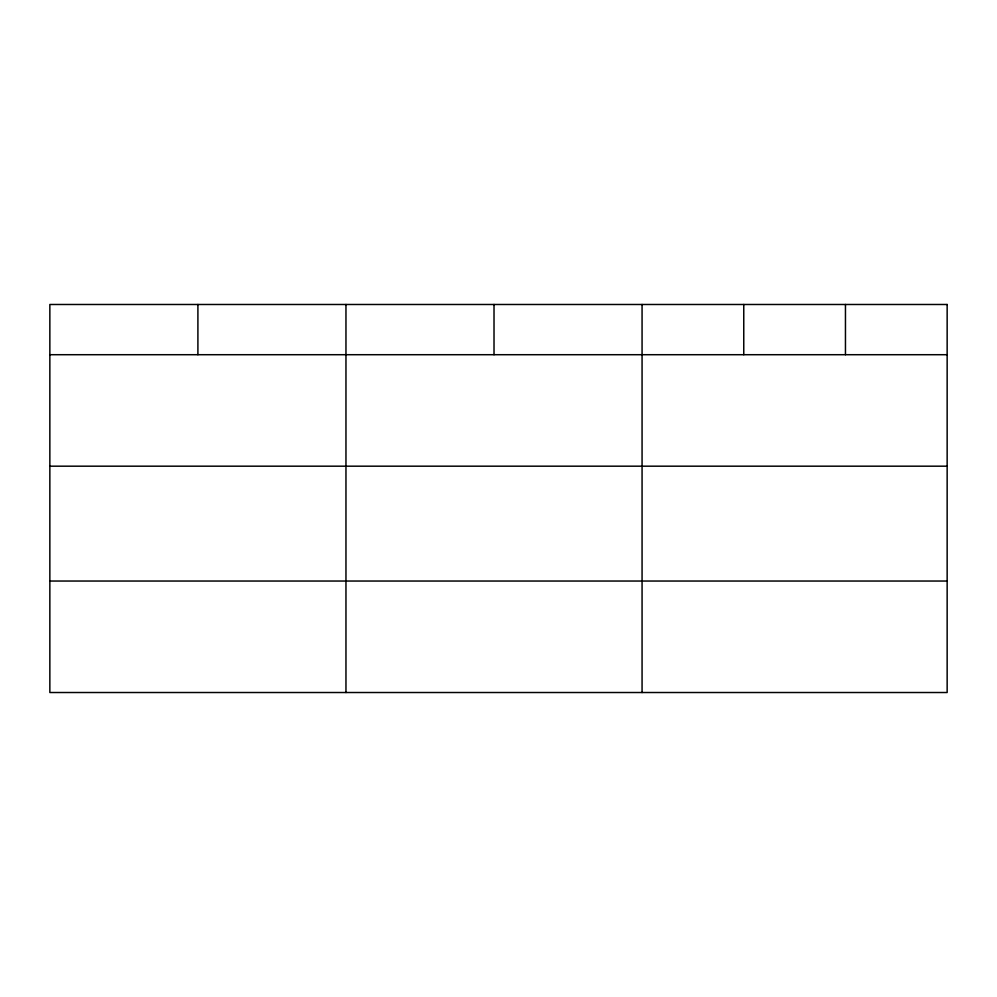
<?xml version="1.0" encoding="UTF-8"?>
<svg xmlns="http://www.w3.org/2000/svg" width="997" height="997" viewBox="0 0 997 997"><rect width="100%" height="100%" fill="white"/><g stroke="black" fill="none" stroke-linecap="round" stroke-linejoin="round"><path stroke-width="1.5" d="M49.85 354.708L947.15 354.708M49.85 466.185L947.15 466.185M49.85 581.039L947.15 581.039M845.456 304.484L845.456 354.708M743.762 304.484L743.762 354.708M642.068 304.484L642.068 692.516M494.014 304.484L494.014 354.708M345.959 304.484L345.959 692.516M197.905 304.484L197.905 354.708M947.15 304.484L49.85 304.484L49.85 692.516L947.15 692.516L947.15 304.484"/></g></svg>
